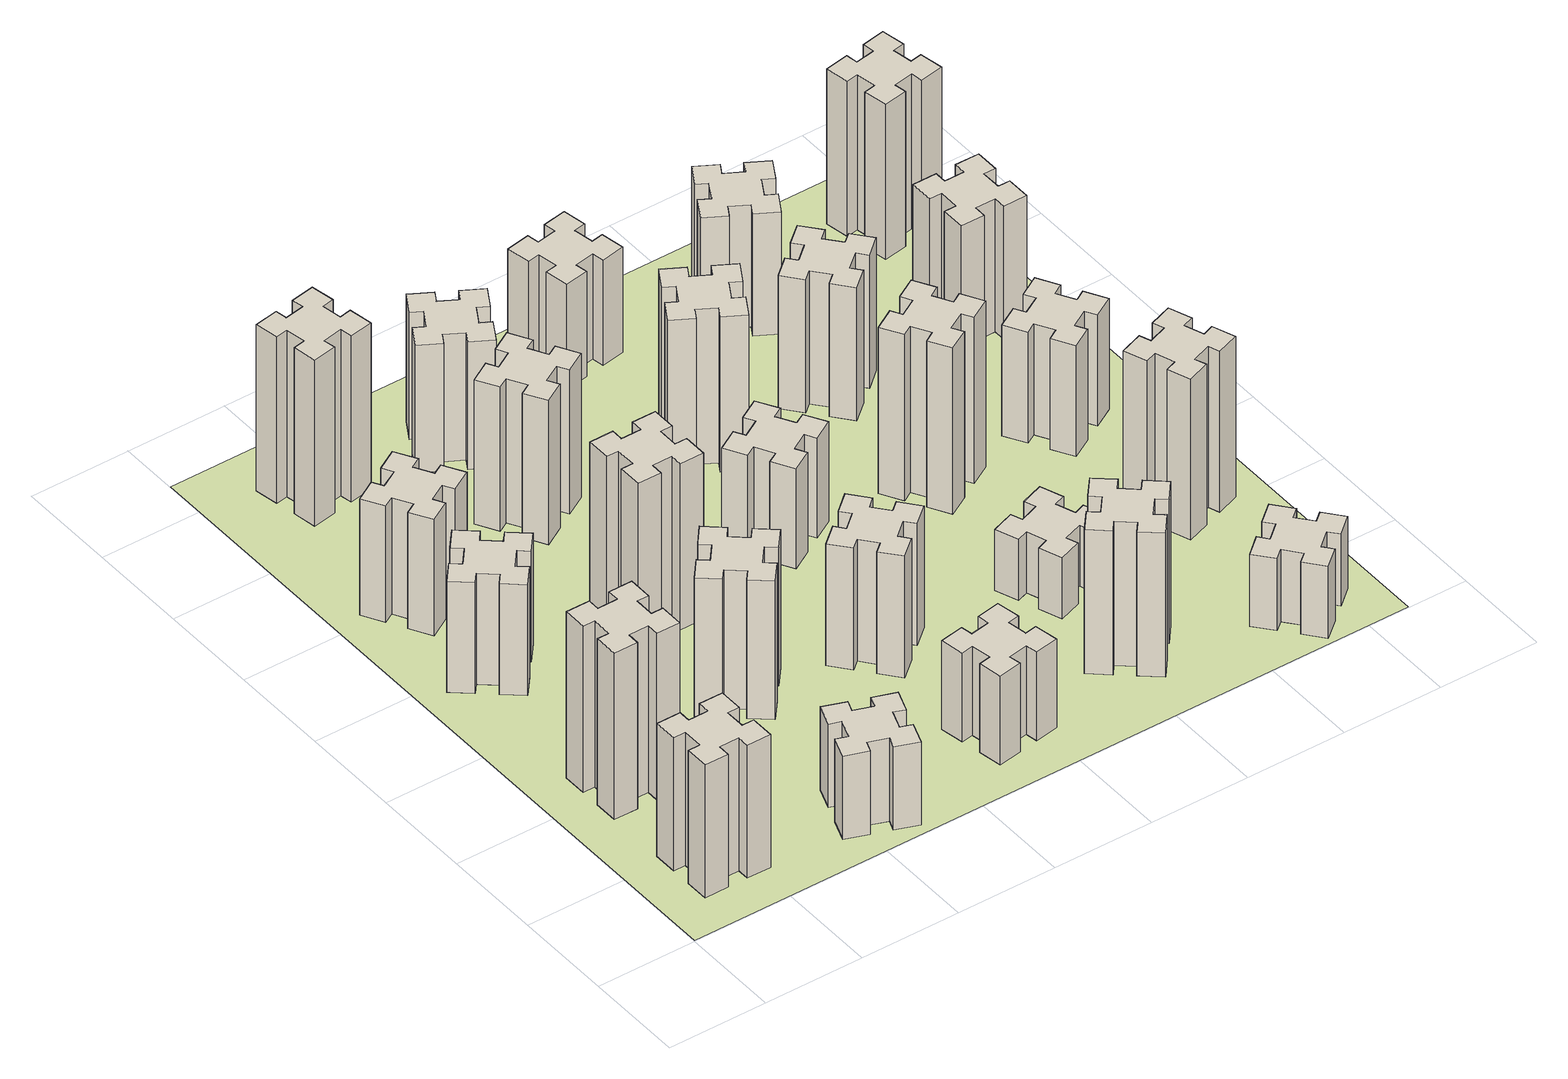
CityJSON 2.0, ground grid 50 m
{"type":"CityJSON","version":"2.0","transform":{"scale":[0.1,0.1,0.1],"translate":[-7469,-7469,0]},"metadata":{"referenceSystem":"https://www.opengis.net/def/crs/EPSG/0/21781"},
"CityObjects":{
"building1":{"type":"Building","attributes":{"class":"1000","function":"1000","usage":"1000","yearOfConstruction":2016,"roofType":"1000","measuredHeight":72,"storeysAboveGround":30,"storeysBelowGround":0},"geometry":[{"type":"Solid","lod":"1","boundaries":[[[[0,1,2,3,4,5,6,7,8,9,10,11,12,13,14,15,16,17,18,19]],[[17,16,20,21]],[[16,15,22,20]],[[15,14,23,22]],[[14,13,24,23]],[[13,12,25,24]],[[12,11,26,25]],[[11,10,27,26]],[[10,9,28,27]],[[9,8,29,28]],[[8,7,30,29]],[[7,6,31,30]],[[6,5,32,31]],[[5,4,33,32]],[[4,3,34,33]],[[3,2,35,34]],[[2,1,36,35]],[[1,0,37,36]],[[0,19,38,37]],[[19,18,39,38]],[[18,17,21,39]],[[24,25,26,27,28,29,30,31,32,33,34,35,36,37,38,39,21,20,22,23]]]]}]},
"building2":{"type":"Building","attributes":{"class":"1000","function":"1000","usage":"1000","yearOfConstruction":2016,"roofType":"1000","measuredHeight":90,"storeysAboveGround":30,"storeysBelowGround":0},"geometry":[{"type":"Solid","lod":"1","boundaries":[[[[40,41,42,43,44,45,46,47,48,49,50,51,52,53,54,55,56,57,58,59]],[[57,56,60,61]],[[56,55,62,60]],[[55,54,63,62]],[[54,53,64,63]],[[53,52,65,64]],[[52,51,66,65]],[[51,50,67,66]],[[50,49,68,67]],[[49,48,69,68]],[[48,47,70,69]],[[47,46,71,70]],[[46,45,72,71]],[[45,44,73,72]],[[44,43,74,73]],[[43,42,75,74]],[[42,41,76,75]],[[41,40,77,76]],[[40,59,78,77]],[[59,58,79,78]],[[58,57,61,79]],[[64,65,66,67,68,69,70,71,72,73,74,75,76,77,78,79,61,60,62,63]]]]}]},
"building3":{"type":"Building","attributes":{"class":"1000","function":"1000","usage":"1000","yearOfConstruction":2016,"roofType":"1000","measuredHeight":60,"storeysAboveGround":30,"storeysBelowGround":0},"geometry":[{"type":"Solid","lod":"1","boundaries":[[[[80,81,82,83,84,85,86,87,88,89,90,91,92,93,94,95,96,97,98,99]],[[97,96,100,101]],[[96,95,102,100]],[[95,94,103,102]],[[94,93,104,103]],[[93,92,105,104]],[[92,91,106,105]],[[91,90,107,106]],[[90,89,108,107]],[[89,88,109,108]],[[88,87,110,109]],[[87,86,111,110]],[[86,85,112,111]],[[85,84,113,112]],[[84,83,114,113]],[[83,82,115,114]],[[82,81,116,115]],[[81,80,117,116]],[[80,99,118,117]],[[99,98,119,118]],[[98,97,101,119]],[[104,105,106,107,108,109,110,111,112,113,114,115,116,117,118,119,101,100,102,103]]]]}]},
"building4":{"type":"Building","attributes":{"class":"1000","function":"1000","usage":"1000","yearOfConstruction":2016,"roofType":"1000","measuredHeight":63,"storeysAboveGround":30,"storeysBelowGround":0},"geometry":[{"type":"Solid","lod":"1","boundaries":[[[[120,121,122,123,124,125,126,127,128,129,130,131,132,133,134,135,136,137,138,139]],[[137,136,140,141]],[[136,135,142,140]],[[135,134,143,142]],[[134,133,144,143]],[[133,132,145,144]],[[132,131,146,145]],[[131,130,147,146]],[[130,129,148,147]],[[129,128,149,148]],[[128,127,150,149]],[[127,126,151,150]],[[126,125,152,151]],[[125,124,153,152]],[[124,123,154,153]],[[123,122,155,154]],[[122,121,156,155]],[[121,120,157,156]],[[120,139,158,157]],[[139,138,159,158]],[[138,137,141,159]],[[144,145,146,147,148,149,150,151,152,153,154,155,156,157,158,159,141,140,142,143]]]]}]},
"building5":{"type":"Building","attributes":{"class":"1000","function":"1000","usage":"1000","yearOfConstruction":2016,"roofType":"1000","measuredHeight":45,"storeysAboveGround":30,"storeysBelowGround":0},"geometry":[{"type":"Solid","lod":"1","boundaries":[[[[160,161,162,163,164,165,166,167,168,169,170,171,172,173,174,175,176,177,178,179]],[[177,176,180,181]],[[176,175,182,180]],[[175,174,183,182]],[[174,173,184,183]],[[173,172,185,184]],[[172,171,186,185]],[[171,170,187,186]],[[170,169,188,187]],[[169,168,189,188]],[[168,167,190,189]],[[167,166,191,190]],[[166,165,192,191]],[[165,164,193,192]],[[164,163,194,193]],[[163,162,195,194]],[[162,161,196,195]],[[161,160,197,196]],[[160,179,198,197]],[[179,178,199,198]],[[178,177,181,199]],[[184,185,186,187,188,189,190,191,192,193,194,195,196,197,198,199,181,180,182,183]]]]}]},
"building6":{"type":"Building","attributes":{"class":"1000","function":"1000","usage":"1000","yearOfConstruction":2016,"roofType":"1000","measuredHeight":90,"storeysAboveGround":30,"storeysBelowGround":0},"geometry":[{"type":"Solid","lod":"1","boundaries":[[[[200,201,202,203,204,205,206,207,208,209,210,211,212,213,214,215,216,217,218,219]],[[217,216,220,221]],[[216,215,222,220]],[[215,214,223,222]],[[214,213,224,223]],[[213,212,225,224]],[[212,211,226,225]],[[211,210,227,226]],[[210,209,228,227]],[[209,208,229,228]],[[208,207,230,229]],[[207,206,231,230]],[[206,205,232,231]],[[205,204,233,232]],[[204,203,234,233]],[[203,202,235,234]],[[202,201,236,235]],[[201,200,237,236]],[[200,219,238,237]],[[219,218,239,238]],[[218,217,221,239]],[[224,225,226,227,228,229,230,231,232,233,234,235,236,237,238,239,221,220,222,223]]]]}]},
"building7":{"type":"Building","attributes":{"class":"1000","function":"1000","usage":"1000","yearOfConstruction":2016,"roofType":"1000","measuredHeight":75,"storeysAboveGround":30,"storeysBelowGround":0},"geometry":[{"type":"Solid","lod":"1","boundaries":[[[[240,241,242,243,244,245,246,247,248,249,250,251,252,253,254,255,256,257,258,259]],[[257,256,260,261]],[[256,255,262,260]],[[255,254,263,262]],[[254,253,264,263]],[[253,252,265,264]],[[252,251,266,265]],[[251,250,267,266]],[[250,249,268,267]],[[249,248,269,268]],[[248,247,270,269]],[[247,246,271,270]],[[246,245,272,271]],[[245,244,273,272]],[[244,243,274,273]],[[243,242,275,274]],[[242,241,276,275]],[[241,240,277,276]],[[240,259,278,277]],[[259,258,279,278]],[[258,257,261,279]],[[264,265,266,267,268,269,270,271,272,273,274,275,276,277,278,279,261,260,262,263]]]]}]},
"building8":{"type":"Building","attributes":{"class":"1000","function":"1000","usage":"1000","yearOfConstruction":2016,"roofType":"1000","measuredHeight":90,"storeysAboveGround":30,"storeysBelowGround":0},"geometry":[{"type":"Solid","lod":"1","boundaries":[[[[280,281,282,283,284,285,286,287,288,289,290,291,292,293,294,295,296,297,298,299]],[[297,296,300,301]],[[296,295,302,300]],[[295,294,303,302]],[[294,293,304,303]],[[293,292,305,304]],[[292,291,306,305]],[[291,290,307,306]],[[290,289,308,307]],[[289,288,309,308]],[[288,287,310,309]],[[287,286,311,310]],[[286,285,312,311]],[[285,284,313,312]],[[284,283,314,313]],[[283,282,315,314]],[[282,281,316,315]],[[281,280,317,316]],[[280,299,318,317]],[[299,298,319,318]],[[298,297,301,319]],[[304,305,306,307,308,309,310,311,312,313,314,315,316,317,318,319,301,300,302,303]]]]}]},
"building9":{"type":"Building","attributes":{"class":"1000","function":"1000","usage":"1000","yearOfConstruction":2016,"roofType":"1000","measuredHeight":78,"storeysAboveGround":30,"storeysBelowGround":0},"geometry":[{"type":"Solid","lod":"1","boundaries":[[[[320,321,322,323,324,325,326,327,328,329,330,331,332,333,334,335,336,337,338,339]],[[337,336,340,341]],[[336,335,342,340]],[[335,334,343,342]],[[334,333,344,343]],[[333,332,345,344]],[[332,331,346,345]],[[331,330,347,346]],[[330,329,348,347]],[[329,328,349,348]],[[328,327,350,349]],[[327,326,351,350]],[[326,325,352,351]],[[325,324,353,352]],[[324,323,354,353]],[[323,322,355,354]],[[322,321,356,355]],[[321,320,357,356]],[[320,339,358,357]],[[339,338,359,358]],[[338,337,341,359]],[[344,345,346,347,348,349,350,351,352,353,354,355,356,357,358,359,341,340,342,343]]]]}]},
"building10":{"type":"Building","attributes":{"class":"1000","function":"1000","usage":"1000","yearOfConstruction":2016,"roofType":"1000","measuredHeight":48,"storeysAboveGround":30,"storeysBelowGround":0},"geometry":[{"type":"Solid","lod":"1","boundaries":[[[[360,361,362,363,364,365,366,367,368,369,370,371,372,373,374,375,376,377,378,379]],[[377,376,380,381]],[[376,375,382,380]],[[375,374,383,382]],[[374,373,384,383]],[[373,372,385,384]],[[372,371,386,385]],[[371,370,387,386]],[[370,369,388,387]],[[369,368,389,388]],[[368,367,390,389]],[[367,366,391,390]],[[366,365,392,391]],[[365,364,393,392]],[[364,363,394,393]],[[363,362,395,394]],[[362,361,396,395]],[[361,360,397,396]],[[360,379,398,397]],[[379,378,399,398]],[[378,377,381,399]],[[384,385,386,387,388,389,390,391,392,393,394,395,396,397,398,399,381,380,382,383]]]]}]},
"building11":{"type":"Building","attributes":{"class":"1000","function":"1000","usage":"1000","yearOfConstruction":2016,"roofType":"1000","measuredHeight":69,"storeysAboveGround":30,"storeysBelowGround":0},"geometry":[{"type":"Solid","lod":"1","boundaries":[[[[400,401,402,403,404,405,406,407,408,409,410,411,412,413,414,415,416,417,418,419]],[[417,416,420,421]],[[416,415,422,420]],[[415,414,423,422]],[[414,413,424,423]],[[413,412,425,424]],[[412,411,426,425]],[[411,410,427,426]],[[410,409,428,427]],[[409,408,429,428]],[[408,407,430,429]],[[407,406,431,430]],[[406,405,432,431]],[[405,404,433,432]],[[404,403,434,433]],[[403,402,435,434]],[[402,401,436,435]],[[401,400,437,436]],[[400,419,438,437]],[[419,418,439,438]],[[418,417,421,439]],[[424,425,426,427,428,429,430,431,432,433,434,435,436,437,438,439,421,420,422,423]]]]}]},
"building12":{"type":"Building","attributes":{"class":"1000","function":"1000","usage":"1000","yearOfConstruction":2016,"roofType":"1000","measuredHeight":66,"storeysAboveGround":30,"storeysBelowGround":0},"geometry":[{"type":"Solid","lod":"1","boundaries":[[[[440,441,442,443,444,445,446,447,448,449,450,451,452,453,454,455,456,457,458,459]],[[457,456,460,461]],[[456,455,462,460]],[[455,454,463,462]],[[454,453,464,463]],[[453,452,465,464]],[[452,451,466,465]],[[451,450,467,466]],[[450,449,468,467]],[[449,448,469,468]],[[448,447,470,469]],[[447,446,471,470]],[[446,445,472,471]],[[445,444,473,472]],[[444,443,474,473]],[[443,442,475,474]],[[442,441,476,475]],[[441,440,477,476]],[[440,459,478,477]],[[459,458,479,478]],[[458,457,461,479]],[[464,465,466,467,468,469,470,471,472,473,474,475,476,477,478,479,461,460,462,463]]]]}]},
"building13":{"type":"Building","attributes":{"class":"1000","function":"1000","usage":"1000","yearOfConstruction":2016,"roofType":"1000","measuredHeight":54,"storeysAboveGround":30,"storeysBelowGround":0},"geometry":[{"type":"Solid","lod":"1","boundaries":[[[[480,481,482,483,484,485,486,487,488,489,490,491,492,493,494,495,496,497,498,499]],[[497,496,500,501]],[[496,495,502,500]],[[495,494,503,502]],[[494,493,504,503]],[[493,492,505,504]],[[492,491,506,505]],[[491,490,507,506]],[[490,489,508,507]],[[489,488,509,508]],[[488,487,510,509]],[[487,486,511,510]],[[486,485,512,511]],[[485,484,513,512]],[[484,483,514,513]],[[483,482,515,514]],[[482,481,516,515]],[[481,480,517,516]],[[480,499,518,517]],[[499,498,519,518]],[[498,497,501,519]],[[504,505,506,507,508,509,510,511,512,513,514,515,516,517,518,519,501,500,502,503]]]]}]},
"building14":{"type":"Building","attributes":{"class":"1000","function":"1000","usage":"1000","yearOfConstruction":2016,"roofType":"1000","measuredHeight":84,"storeysAboveGround":30,"storeysBelowGround":0},"geometry":[{"type":"Solid","lod":"1","boundaries":[[[[520,521,522,523,524,525,526,527,528,529,530,531,532,533,534,535,536,537,538,539]],[[537,536,540,541]],[[536,535,542,540]],[[535,534,543,542]],[[534,533,544,543]],[[533,532,545,544]],[[532,531,546,545]],[[531,530,547,546]],[[530,529,548,547]],[[529,528,549,548]],[[528,527,550,549]],[[527,526,551,550]],[[526,525,552,551]],[[525,524,553,552]],[[524,523,554,553]],[[523,522,555,554]],[[522,521,556,555]],[[521,520,557,556]],[[520,539,558,557]],[[539,538,559,558]],[[538,537,541,559]],[[544,545,546,547,548,549,550,551,552,553,554,555,556,557,558,559,541,540,542,543]]]]}]},
"building15":{"type":"Building","attributes":{"class":"1000","function":"1000","usage":"1000","yearOfConstruction":2016,"roofType":"1000","measuredHeight":78,"storeysAboveGround":30,"storeysBelowGround":0},"geometry":[{"type":"Solid","lod":"1","boundaries":[[[[560,561,562,563,564,565,566,567,568,569,570,571,572,573,574,575,576,577,578,579]],[[577,576,580,581]],[[576,575,582,580]],[[575,574,583,582]],[[574,573,584,583]],[[573,572,585,584]],[[572,571,586,585]],[[571,570,587,586]],[[570,569,588,587]],[[569,568,589,588]],[[568,567,590,589]],[[567,566,591,590]],[[566,565,592,591]],[[565,564,593,592]],[[564,563,594,593]],[[563,562,595,594]],[[562,561,596,595]],[[561,560,597,596]],[[560,579,598,597]],[[579,578,599,598]],[[578,577,581,599]],[[584,585,586,587,588,589,590,591,592,593,594,595,596,597,598,599,581,580,582,583]]]]}]},
"building16":{"type":"Building","attributes":{"class":"1000","function":"1000","usage":"1000","yearOfConstruction":2016,"roofType":"1000","measuredHeight":57,"storeysAboveGround":30,"storeysBelowGround":0},"geometry":[{"type":"Solid","lod":"1","boundaries":[[[[600,601,602,603,604,605,606,607,608,609,610,611,612,613,614,615,616,617,618,619]],[[617,616,620,621]],[[616,615,622,620]],[[615,614,623,622]],[[614,613,624,623]],[[613,612,625,624]],[[612,611,626,625]],[[611,610,627,626]],[[610,609,628,627]],[[609,608,629,628]],[[608,607,630,629]],[[607,606,631,630]],[[606,605,632,631]],[[605,604,633,632]],[[604,603,634,633]],[[603,602,635,634]],[[602,601,636,635]],[[601,600,637,636]],[[600,619,638,637]],[[619,618,639,638]],[[618,617,621,639]],[[624,625,626,627,628,629,630,631,632,633,634,635,636,637,638,639,621,620,622,623]]]]}]},
"building17":{"type":"Building","attributes":{"class":"1000","function":"1000","usage":"1000","yearOfConstruction":2016,"roofType":"1000","measuredHeight":33,"storeysAboveGround":30,"storeysBelowGround":0},"geometry":[{"type":"Solid","lod":"1","boundaries":[[[[640,641,642,643,644,645,646,647,648,649,650,651,652,653,654,655,656,657,658,659]],[[657,656,660,661]],[[656,655,662,660]],[[655,654,663,662]],[[654,653,664,663]],[[653,652,665,664]],[[652,651,666,665]],[[651,650,667,666]],[[650,649,668,667]],[[649,648,669,668]],[[648,647,670,669]],[[647,646,671,670]],[[646,645,672,671]],[[645,644,673,672]],[[644,643,674,673]],[[643,642,675,674]],[[642,641,676,675]],[[641,640,677,676]],[[640,659,678,677]],[[659,658,679,678]],[[658,657,661,679]],[[664,665,666,667,668,669,670,671,672,673,674,675,676,677,678,679,661,660,662,663]]]]}]},
"building18":{"type":"Building","attributes":{"class":"1000","function":"1000","usage":"1000","yearOfConstruction":2016,"roofType":"1000","measuredHeight":90,"storeysAboveGround":30,"storeysBelowGround":0},"geometry":[{"type":"Solid","lod":"1","boundaries":[[[[680,681,682,683,684,685,686,687,688,689,690,691,692,693,694,695,696,697,698,699]],[[697,696,700,701]],[[696,695,702,700]],[[695,694,703,702]],[[694,693,704,703]],[[693,692,705,704]],[[692,691,706,705]],[[691,690,707,706]],[[690,689,708,707]],[[689,688,709,708]],[[688,687,710,709]],[[687,686,711,710]],[[686,685,712,711]],[[685,684,713,712]],[[684,683,714,713]],[[683,682,715,714]],[[682,681,716,715]],[[681,680,717,716]],[[680,699,718,717]],[[699,698,719,718]],[[698,697,701,719]],[[704,705,706,707,708,709,710,711,712,713,714,715,716,717,718,719,701,700,702,703]]]]}]},
"building19":{"type":"Building","attributes":{"class":"1000","function":"1000","usage":"1000","yearOfConstruction":2016,"roofType":"1000","measuredHeight":72,"storeysAboveGround":30,"storeysBelowGround":0},"geometry":[{"type":"Solid","lod":"1","boundaries":[[[[720,721,722,723,724,725,726,727,728,729,730,731,732,733,734,735,736,737,738,739]],[[737,736,740,741]],[[736,735,742,740]],[[735,734,743,742]],[[734,733,744,743]],[[733,732,745,744]],[[732,731,746,745]],[[731,730,747,746]],[[730,729,748,747]],[[729,728,749,748]],[[728,727,750,749]],[[727,726,751,750]],[[726,725,752,751]],[[725,724,753,752]],[[724,723,754,753]],[[723,722,755,754]],[[722,721,756,755]],[[721,720,757,756]],[[720,739,758,757]],[[739,738,759,758]],[[738,737,741,759]],[[744,745,746,747,748,749,750,751,752,753,754,755,756,757,758,759,741,740,742,743]]]]}]},
"building20":{"type":"Building","attributes":{"class":"1000","function":"1000","usage":"1000","yearOfConstruction":2016,"roofType":"1000","measuredHeight":39,"storeysAboveGround":30,"storeysBelowGround":0},"geometry":[{"type":"Solid","lod":"1","boundaries":[[[[760,761,762,763,764,765,766,767,768,769,770,771,772,773,774,775,776,777,778,779]],[[777,776,780,781]],[[776,775,782,780]],[[775,774,783,782]],[[774,773,784,783]],[[773,772,785,784]],[[772,771,786,785]],[[771,770,787,786]],[[770,769,788,787]],[[769,768,789,788]],[[768,767,790,789]],[[767,766,791,790]],[[766,765,792,791]],[[765,764,793,792]],[[764,763,794,793]],[[763,762,795,794]],[[762,761,796,795]],[[761,760,797,796]],[[760,779,798,797]],[[779,778,799,798]],[[778,777,781,799]],[[784,785,786,787,788,789,790,791,792,793,794,795,796,797,798,799,781,780,782,783]]]]}]},
"building21":{"type":"Building","attributes":{"class":"1000","function":"1000","usage":"1000","yearOfConstruction":2016,"roofType":"1000","measuredHeight":66,"storeysAboveGround":30,"storeysBelowGround":0},"geometry":[{"type":"Solid","lod":"1","boundaries":[[[[800,801,802,803,804,805,806,807,808,809,810,811,812,813,814,815,816,817,818,819]],[[817,816,820,821]],[[816,815,822,820]],[[815,814,823,822]],[[814,813,824,823]],[[813,812,825,824]],[[812,811,826,825]],[[811,810,827,826]],[[810,809,828,827]],[[809,808,829,828]],[[808,807,830,829]],[[807,806,831,830]],[[806,805,832,831]],[[805,804,833,832]],[[804,803,834,833]],[[803,802,835,834]],[[802,801,836,835]],[[801,800,837,836]],[[800,819,838,837]],[[819,818,839,838]],[[818,817,821,839]],[[824,825,826,827,828,829,830,831,832,833,834,835,836,837,838,839,821,820,822,823]]]]}]},
"building22":{"type":"Building","attributes":{"class":"1000","function":"1000","usage":"1000","yearOfConstruction":2016,"roofType":"1000","measuredHeight":87,"storeysAboveGround":30,"storeysBelowGround":0},"geometry":[{"type":"Solid","lod":"1","boundaries":[[[[840,841,842,843,844,845,846,847,848,849,850,851,852,853,854,855,856,857,858,859]],[[857,856,860,861]],[[856,855,862,860]],[[855,854,863,862]],[[854,853,864,863]],[[853,852,865,864]],[[852,851,866,865]],[[851,850,867,866]],[[850,849,868,867]],[[849,848,869,868]],[[848,847,870,869]],[[847,846,871,870]],[[846,845,872,871]],[[845,844,873,872]],[[844,843,874,873]],[[843,842,875,874]],[[842,841,876,875]],[[841,840,877,876]],[[840,859,878,877]],[[859,858,879,878]],[[858,857,861,879]],[[864,865,866,867,868,869,870,871,872,873,874,875,876,877,878,879,861,860,862,863]]]]}]},
"building23":{"type":"Building","attributes":{"class":"1000","function":"1000","usage":"1000","yearOfConstruction":2016,"roofType":"1000","measuredHeight":60,"storeysAboveGround":30,"storeysBelowGround":0},"geometry":[{"type":"Solid","lod":"1","boundaries":[[[[880,881,882,883,884,885,886,887,888,889,890,891,892,893,894,895,896,897,898,899]],[[897,896,900,901]],[[896,895,902,900]],[[895,894,903,902]],[[894,893,904,903]],[[893,892,905,904]],[[892,891,906,905]],[[891,890,907,906]],[[890,889,908,907]],[[889,888,909,908]],[[888,887,910,909]],[[887,886,911,910]],[[886,885,912,911]],[[885,884,913,912]],[[884,883,914,913]],[[883,882,915,914]],[[882,881,916,915]],[[881,880,917,916]],[[880,899,918,917]],[[899,898,919,918]],[[898,897,901,919]],[[904,905,906,907,908,909,910,911,912,913,914,915,916,917,918,919,901,900,902,903]]]]}]},
"building24":{"type":"Building","attributes":{"class":"1000","function":"1000","usage":"1000","yearOfConstruction":2016,"roofType":"1000","measuredHeight":72,"storeysAboveGround":30,"storeysBelowGround":0},"geometry":[{"type":"Solid","lod":"1","boundaries":[[[[920,921,922,923,924,925,926,927,928,929,930,931,932,933,934,935,936,937,938,939]],[[937,936,940,941]],[[936,935,942,940]],[[935,934,943,942]],[[934,933,944,943]],[[933,932,945,944]],[[932,931,946,945]],[[931,930,947,946]],[[930,929,948,947]],[[929,928,949,948]],[[928,927,950,949]],[[927,926,951,950]],[[926,925,952,951]],[[925,924,953,952]],[[924,923,954,953]],[[923,922,955,954]],[[922,921,956,955]],[[921,920,957,956]],[[920,939,958,957]],[[939,938,959,958]],[[938,937,941,959]],[[944,945,946,947,948,949,950,951,952,953,954,955,956,957,958,959,941,940,942,943]]]]}]},
"building25":{"type":"Building","attributes":{"class":"1000","function":"1000","usage":"1000","yearOfConstruction":2016,"roofType":"1000","measuredHeight":84,"storeysAboveGround":30,"storeysBelowGround":0},"geometry":[{"type":"Solid","lod":"1","boundaries":[[[[960,961,962,963,964,965,966,967,968,969,970,971,972,973,974,975,976,977,978,979]],[[977,976,980,981]],[[976,975,982,980]],[[975,974,983,982]],[[974,973,984,983]],[[973,972,985,984]],[[972,971,986,985]],[[971,970,987,986]],[[970,969,988,987]],[[969,968,989,988]],[[968,967,990,989]],[[967,966,991,990]],[[966,965,992,991]],[[965,964,993,992]],[[964,963,994,993]],[[963,962,995,994]],[[962,961,996,995]],[[961,960,997,996]],[[960,979,998,997]],[[979,978,999,998]],[[978,977,981,999]],[[984,985,986,987,988,989,990,991,992,993,994,995,996,997,998,999,981,980,982,983]]]]}]},
"landuse1":{"type":"LandUse","attributes":{"name":"plot1","function":"1010"},"geometry":[{"type":"MultiSurface","lod":"1","boundaries":[[[1000,1001,1002,1003]]]}]}
},
"vertices":[
[325,265,0],[425,265,0],[425,205,0],[545,205,0],[545,325,0],[485,325,0],[485,425,0],[545,425,0],[545,545,0],[425,545,0],[425,485,0],[325,485,0],[325,545,0],[205,545,0],[205,425,0],[265,425,0],[265,325,0],[205,325,0],[205,205,0],[325,205,0],[265,325,720],[205,325,720],[265,425,720],[205,425,720],[205,545,720],[325,545,720],[325,485,720],[425,485,720],[425,545,720],[545,545,720],[545,425,720],[485,425,720],[485,325,720],[545,325,720],[545,205,720],[425,205,720],[425,265,720],[325,265,720],[325,205,720],[205,205,720],
[265,1065,0],[265,965,0],[205,965,0],[205,845,0],[325,845,0],[325,905,0],[425,905,0],[425,845,0],[545,845,0],[545,965,0],[485,965,0],[485,1065,0],[545,1065,0],[545,1185,0],[425,1185,0],[425,1125,0],[325,1125,0],[325,1185,0],[205,1185,0],[205,1065,0],[325,1125,900],[325,1185,900],[425,1125,900],[425,1185,900],[545,1185,900],[545,1065,900],[485,1065,900],[485,965,900],[545,965,900],[545,845,900],[425,845,900],[425,905,900],[325,905,900],[325,845,900],[205,845,900],[205,965,900],[265,965,900],[265,1065,900],[205,1065,900],[205,1185,900],
[427,1846,0],[492,1923,0],[538,1884,0],[615,1976,0],[523,2053,0],[484,2007,0],[408,2072,0],[446,2118,0],[354,2195,0],[277,2103,0],[323,2064,0],[259,1988,0],[213,2026,0],[136,1934,0],[228,1857,0],[266,1903,0],[343,1839,0],[304,1793,0],[396,1716,0],[473,1808,0],[343,1839,600],[304,1793,600],[266,1903,600],[228,1857,600],[136,1934,600],[213,2026,600],[259,1988,600],[323,2064,600],[277,2103,600],[354,2195,600],[446,2118,600],[408,2072,600],[484,2007,600],[523,2053,600],[615,1976,600],[538,1884,600],[492,1923,600],[427,1846,600],[473,1808,600],[396,1716,600],
[496,2507,0],[446,2594,0],[498,2624,0],[438,2728,0],[334,2668,0],[364,2616,0],[277,2566,0],[247,2618,0],[143,2558,0],[203,2454,0],[255,2484,0],[305,2397,0],[253,2367,0],[313,2263,0],[417,2323,0],[387,2375,0],[474,2425,0],[504,2373,0],[608,2433,0],[548,2537,0],[474,2425,630],[504,2373,630],[387,2375,630],[417,2323,630],[313,2263,630],[253,2367,630],[305,2397,630],[255,2484,630],[203,2454,630],[143,2558,630],[247,2618,630],[277,2566,630],[364,2616,630],[334,2668,630],[438,2728,630],[498,2624,630],[446,2594,630],[496,2507,630],[548,2537,630],[608,2433,630],
[1200,362,0],[1106,396,0],[1127,452,0],[1014,493,0],[973,380,0],[1029,360,0],[995,266,0],[939,287,0],[897,174,0],[1010,133,0],[1031,189,0],[1125,155,0],[1104,99,0],[1217,57,0],[1258,170,0],[1202,191,0],[1236,285,0],[1292,264,0],[1333,377,0],[1220,418,0],[1236,285,450],[1292,264,450],[1202,191,450],[1258,170,450],[1217,57,450],[1104,99,450],[1125,155,450],[1031,189,450],[1010,133,450],[897,174,450],[939,287,450],[995,266,450],[1029,360,450],[973,380,450],[1014,493,450],[1127,452,450],[1106,396,450],[1200,362,450],[1220,418,450],[1333,377,450],
[592,3305,0],[575,3404,0],[634,3414,0],[613,3532,0],[495,3511,0],[505,3452,0],[407,3435,0],[397,3494,0],[278,3473,0],[299,3355,0],[358,3365,0],[376,3267,0],[317,3257,0],[337,3138,0],[456,3159,0],[445,3218,0],[544,3236,0],[554,3177,0],[672,3197,0],[651,3316,0],[544,3236,900],[554,3177,900],[445,3218,900],[456,3159,900],[337,3138,900],[317,3257,900],[376,3267,900],[358,3365,900],[299,3355,900],[278,3473,900],[397,3494,900],[407,3435,900],[505,3452,900],[495,3511,900],[613,3532,900],[634,3414,900],[575,3404,900],[592,3305,900],[651,3316,900],[672,3197,900],
[1224,1267,0],[1148,1332,0],[1186,1378,0],[1094,1455,0],[1017,1363,0],[1063,1324,0],[999,1248,0],[953,1286,0],[876,1194,0],[968,1117,0],[1006,1163,0],[1083,1099,0],[1044,1053,0],[1136,976,0],[1213,1068,0],[1167,1106,0],[1232,1183,0],[1278,1144,0],[1355,1236,0],[1263,1313,0],[1232,1183,750],[1278,1144,750],[1167,1106,750],[1213,1068,750],[1136,976,750],[1044,1053,750],[1083,1099,750],[1006,1163,750],[968,1117,750],[876,1194,750],[953,1286,750],[999,1248,750],[1063,1324,750],[1017,1363,750],[1094,1455,750],[1186,1378,750],[1148,1332,750],[1224,1267,750],[1263,1313,750],[1355,1236,750],
[1165,1965,0],[1065,1965,0],[1065,2025,0],[945,2025,0],[945,1905,0],[1005,1905,0],[1005,1805,0],[945,1805,0],[945,1685,0],[1065,1685,0],[1065,1745,0],[1165,1745,0],[1165,1685,0],[1285,1685,0],[1285,1805,0],[1225,1805,0],[1225,1905,0],[1285,1905,0],[1285,2025,0],[1165,2025,0],[1225,1905,900],[1285,1905,900],[1225,1805,900],[1285,1805,900],[1285,1685,900],[1165,1685,900],[1165,1745,900],[1065,1745,900],[1065,1685,900],[945,1685,900],[945,1805,900],[1005,1805,900],[1005,1905,900],[945,1905,900],[945,2025,900],[1065,2025,900],[1065,1965,900],[1165,1965,900],[1165,2025,900],[1285,2025,900],
[1236,2707,0],[1186,2794,0],[1238,2824,0],[1178,2928,0],[1074,2868,0],[1104,2816,0],[1017,2766,0],[987,2818,0],[883,2758,0],[943,2654,0],[995,2684,0],[1045,2597,0],[993,2567,0],[1053,2463,0],[1157,2523,0],[1127,2575,0],[1214,2625,0],[1244,2573,0],[1348,2633,0],[1288,2737,0],[1214,2625,780],[1244,2573,780],[1127,2575,780],[1157,2523,780],[1053,2463,780],[993,2567,780],[1045,2597,780],[995,2684,780],[943,2654,780],[883,2758,780],[987,2818,780],[1017,2766,780],[1104,2816,780],[1074,2868,780],[1178,2928,780],[1238,2824,780],[1186,2794,780],[1236,2707,780],[1288,2737,780],[1348,2633,780],
[1738,405,0],[1756,307,0],[1697,297,0],[1717,178,0],[1836,199,0],[1825,258,0],[1924,276,0],[1934,217,0],[2052,237,0],[2031,356,0],[1972,345,0],[1955,444,0],[2014,454,0],[1993,572,0],[1875,551,0],[1885,492,0],[1787,475,0],[1777,534,0],[1658,513,0],[1679,395,0],[1787,475,480],[1777,534,480],[1885,492,480],[1875,551,480],[1993,572,480],[2014,454,480],[1955,444,480],[1972,345,480],[2031,356,480],[2052,237,480],[1934,217,480],[1924,276,480],[1825,258,480],[1836,199,480],[1717,178,480],[1697,297,480],[1756,307,480],[1738,405,480],[1679,395,480],[1658,513,480],
[1186,3137,0],[1236,3224,0],[1288,3194,0],[1348,3298,0],[1244,3358,0],[1214,3306,0],[1127,3356,0],[1157,3408,0],[1053,3468,0],[993,3364,0],[1045,3334,0],[995,3247,0],[943,3277,0],[883,3173,0],[987,3113,0],[1017,3165,0],[1104,3115,0],[1074,3063,0],[1178,3003,0],[1238,3107,0],[1104,3115,690],[1074,3063,690],[1017,3165,690],[987,3113,690],[883,3173,690],[943,3277,690],[995,3247,690],[1045,3334,690],[993,3364,690],[1053,3468,690],[1157,3408,690],[1127,3356,690],[1214,3306,690],[1244,3358,690],[1348,3298,690],[1288,3194,690],[1236,3224,690],[1186,3137,690],[1238,3107,690],[1178,3003,690],
[1788,999,0],[1864,1063,0],[1903,1017,0],[1995,1094,0],[1918,1186,0],[1872,1148,0],[1807,1224,0],[1853,1263,0],[1776,1355,0],[1684,1278,0],[1723,1232,0],[1646,1167,0],[1608,1213,0],[1516,1136,0],[1593,1044,0],[1639,1083,0],[1703,1006,0],[1657,968,0],[1734,876,0],[1826,953,0],[1703,1006,660],[1657,968,660],[1639,1083,660],[1593,1044,660],[1516,1136,660],[1608,1213,660],[1646,1167,660],[1723,1232,660],[1684,1278,660],[1776,1355,660],[1853,1263,660],[1807,1224,660],[1872,1148,660],[1918,1186,660],[1995,1094,660],[1903,1017,660],[1864,1063,660],[1788,999,660],[1826,953,660],[1734,876,660],
[1844,2076,0],[1757,2026,0],[1727,2078,0],[1623,2018,0],[1683,1914,0],[1735,1944,0],[1785,1857,0],[1733,1827,0],[1793,1723,0],[1897,1783,0],[1867,1835,0],[1954,1885,0],[1984,1833,0],[2088,1893,0],[2028,1997,0],[1976,1967,0],[1926,2054,0],[1978,2084,0],[1918,2188,0],[1814,2128,0],[1926,2054,540],[1978,2084,540],[1976,1967,540],[2028,1997,540],[2088,1893,540],[1984,1833,540],[1954,1885,540],[1867,1835,540],[1897,1783,540],[1793,1723,540],[1733,1827,540],[1785,1857,540],[1735,1944,540],[1683,1914,540],[1623,2018,540],[1727,2078,540],[1757,2026,540],[1844,2076,540],[1814,2128,540],[1918,2188,540],
[2054,2666,0],[1967,2716,0],[1997,2768,0],[1893,2828,0],[1833,2724,0],[1885,2694,0],[1835,2607,0],[1783,2637,0],[1723,2533,0],[1827,2473,0],[1857,2525,0],[1944,2475,0],[1914,2423,0],[2018,2363,0],[2078,2467,0],[2026,2497,0],[2076,2584,0],[2128,2554,0],[2188,2658,0],[2084,2718,0],[2076,2584,840],[2128,2554,840],[2026,2497,840],[2078,2467,840],[2018,2363,840],[1914,2423,840],[1944,2475,840],[1857,2525,840],[1827,2473,840],[1723,2533,840],[1783,2637,840],[1835,2607,840],[1885,2694,840],[1833,2724,840],[1893,2828,840],[1997,2768,840],[1967,2716,840],[2054,2666,840],[2084,2718,840],[2188,2658,840],
[2704,527,0],[2628,592,0],[2666,638,0],[2574,715,0],[2497,623,0],[2543,584,0],[2479,508,0],[2433,546,0],[2356,454,0],[2448,377,0],[2486,423,0],[2563,359,0],[2524,313,0],[2616,236,0],[2693,328,0],[2647,366,0],[2712,443,0],[2758,404,0],[2835,496,0],[2743,573,0],[2712,443,780],[2758,404,780],[2647,366,780],[2693,328,780],[2616,236,780],[2524,313,780],[2563,359,780],[2486,423,780],[2448,377,780],[2356,454,780],[2433,546,780],[2479,508,780],[2543,584,780],[2497,623,780],[2574,715,780],[2666,638,780],[2628,592,780],[2704,527,780],[2743,573,780],[2835,496,780],
[1738,3465,0],[1756,3367,0],[1697,3357,0],[1717,3238,0],[1836,3259,0],[1825,3318,0],[1924,3336,0],[1934,3277,0],[2052,3297,0],[2031,3416,0],[1972,3405,0],[1955,3504,0],[2014,3514,0],[1993,3632,0],[1875,3611,0],[1885,3552,0],[1787,3535,0],[1777,3594,0],[1658,3573,0],[1679,3455,0],[1787,3535,570],[1777,3594,570],[1885,3552,570],[1875,3611,570],[1993,3632,570],[2014,3514,570],[1955,3504,570],[1972,3405,570],[2031,3416,570],[2052,3297,570],[1934,3277,570],[1924,3336,570],[1825,3318,570],[1836,3259,570],[1717,3238,570],[1697,3357,570],[1756,3367,570],[1738,3465,570],[1679,3455,570],[1658,3573,570],
[2716,1006,0],[2682,1100,0],[2738,1120,0],[2697,1233,0],[2584,1192,0],[2605,1136,0],[2511,1102,0],[2490,1158,0],[2377,1117,0],[2419,1004,0],[2475,1025,0],[2509,931,0],[2453,910,0],[2494,797,0],[2607,839,0],[2586,895,0],[2680,929,0],[2700,873,0],[2813,914,0],[2772,1027,0],[2680,929,330],[2700,873,330],[2586,895,330],[2607,839,330],[2494,797,330],[2453,910,330],[2509,931,330],[2475,1025,330],[2419,1004,330],[2377,1117,330],[2490,1158,330],[2511,1102,330],[2605,1136,330],[2584,1192,330],[2697,1233,330],[2738,1120,330],[2682,1100,330],[2716,1006,330],[2772,1027,330],[2813,914,330],
[2607,1735,0],[2694,1785,0],[2724,1733,0],[2828,1793,0],[2768,1897,0],[2716,1867,0],[2666,1954,0],[2718,1984,0],[2658,2088,0],[2554,2028,0],[2584,1976,0],[2497,1926,0],[2467,1978,0],[2363,1918,0],[2423,1814,0],[2475,1844,0],[2525,1757,0],[2473,1727,0],[2533,1623,0],[2637,1683,0],[2525,1757,900],[2473,1727,900],[2475,1844,900],[2423,1814,900],[2363,1918,900],[2467,1978,900],[2497,1926,900],[2584,1976,900],[2554,2028,900],[2658,2088,900],[2718,1984,900],[2666,1954,900],[2716,1867,900],[2768,1897,900],[2828,1793,900],[2724,1733,900],[2694,1785,900],[2607,1735,900],[2637,1683,900],[2533,1623,900],
[2563,2712,0],[2486,2647,0],[2448,2693,0],[2356,2616,0],[2433,2524,0],[2479,2563,0],[2543,2486,0],[2497,2448,0],[2574,2356,0],[2666,2433,0],[2628,2479,0],[2704,2543,0],[2743,2497,0],[2835,2574,0],[2758,2666,0],[2712,2628,0],[2647,2704,0],[2693,2743,0],[2616,2835,0],[2524,2758,0],[2647,2704,720],[2693,2743,720],[2712,2628,720],[2758,2666,720],[2835,2574,720],[2743,2497,720],[2704,2543,720],[2628,2479,720],[2666,2433,720],[2574,2356,720],[2497,2448,720],[2543,2486,720],[2479,2563,720],[2433,2524,720],[2356,2616,720],[2448,2693,720],[2486,2647,720],[2563,2712,720],[2524,2758,720],[2616,2835,720],
[3368,159,0],[3444,223,0],[3483,177,0],[3575,254,0],[3498,346,0],[3452,308,0],[3387,384,0],[3433,423,0],[3356,515,0],[3264,438,0],[3303,392,0],[3226,327,0],[3188,373,0],[3096,296,0],[3173,204,0],[3219,243,0],[3283,166,0],[3237,128,0],[3314,36,0],[3406,113,0],[3283,166,390],[3237,128,390],[3219,243,390],[3173,204,390],[3096,296,390],[3188,373,390],[3226,327,390],[3303,392,390],[3264,438,390],[3356,515,390],[3433,423,390],[3387,384,390],[3452,308,390],[3498,346,390],[3575,254,390],[3483,177,390],[3444,223,390],[3368,159,390],[3406,113,390],[3314,36,390],
[2694,3306,0],[2607,3356,0],[2637,3408,0],[2533,3468,0],[2473,3364,0],[2525,3334,0],[2475,3247,0],[2423,3277,0],[2363,3173,0],[2467,3113,0],[2497,3165,0],[2584,3115,0],[2554,3063,0],[2658,3003,0],[2718,3107,0],[2666,3137,0],[2716,3224,0],[2768,3194,0],[2828,3298,0],[2724,3358,0],[2716,3224,660],[2768,3194,660],[2666,3137,660],[2718,3107,660],[2658,3003,660],[2554,3063,660],[2584,3115,660],[2497,3165,660],[2467,3113,660],[2363,3173,660],[2423,3277,660],[2475,3247,660],[2525,3334,660],[2473,3364,660],[2533,3468,660],[2637,3408,660],[2607,3356,660],[2694,3306,660],[2724,3358,660],[2828,3298,660],
[3215,1125,0],[3249,1031,0],[3193,1010,0],[3234,897,0],[3347,939,0],[3326,995,0],[3420,1029,0],[3440,973,0],[3553,1014,0],[3512,1127,0],[3456,1106,0],[3422,1200,0],[3478,1220,0],[3437,1333,0],[3324,1292,0],[3345,1236,0],[3251,1202,0],[3230,1258,0],[3117,1217,0],[3159,1104,0],[3251,1202,870],[3230,1258,870],[3345,1236,870],[3324,1292,870],[3437,1333,870],[3478,1220,870],[3422,1200,870],[3456,1106,870],[3512,1127,870],[3553,1014,870],[3440,973,870],[3420,1029,870],[3326,995,870],[3347,939,870],[3234,897,870],[3193,1010,870],[3249,1031,870],[3215,1125,870],[3159,1104,870],[3117,1217,870],
[3224,1976,0],[3137,1926,0],[3107,1978,0],[3003,1918,0],[3063,1814,0],[3115,1844,0],[3165,1757,0],[3113,1727,0],[3173,1623,0],[3277,1683,0],[3247,1735,0],[3334,1785,0],[3364,1733,0],[3468,1793,0],[3408,1897,0],[3356,1867,0],[3306,1954,0],[3358,1984,0],[3298,2088,0],[3194,2028,0],[3306,1954,600],[3358,1984,600],[3356,1867,600],[3408,1897,600],[3468,1793,600],[3364,1733,600],[3334,1785,600],[3247,1735,600],[3277,1683,600],[3173,1623,600],[3113,1727,600],[3165,1757,600],[3115,1844,600],[3063,1814,600],[3003,1918,600],[3107,1978,600],[3137,1926,600],[3224,1976,600],[3194,2028,600],[3298,2088,600],
[3385,2705,0],[3285,2705,0],[3285,2765,0],[3165,2765,0],[3165,2645,0],[3225,2645,0],[3225,2545,0],[3165,2545,0],[3165,2425,0],[3285,2425,0],[3285,2485,0],[3385,2485,0],[3385,2425,0],[3505,2425,0],[3505,2545,0],[3445,2545,0],[3445,2645,0],[3505,2645,0],[3505,2765,0],[3385,2765,0],[3445,2645,720],[3505,2645,720],[3445,2545,720],[3505,2545,720],[3505,2425,720],[3385,2425,720],[3385,2485,720],[3285,2485,720],[3285,2425,720],[3165,2425,720],[3165,2545,720],[3225,2545,720],[3225,2645,720],[3165,2645,720],[3165,2765,720],[3285,2765,720],[3285,2705,720],[3385,2705,720],[3385,2765,720],[3505,2765,720],
[3552,3305,0],[3535,3404,0],[3594,3414,0],[3573,3532,0],[3455,3511,0],[3465,3452,0],[3367,3435,0],[3357,3494,0],[3238,3473,0],[3259,3355,0],[3318,3365,0],[3336,3267,0],[3277,3257,0],[3297,3138,0],[3416,3159,0],[3405,3218,0],[3504,3236,0],[3514,3177,0],[3632,3197,0],[3611,3316,0],[3504,3236,840],[3514,3177,840],[3405,3218,840],[3416,3159,840],[3297,3138,840],[3277,3257,840],[3336,3267,840],[3318,3365,840],[3259,3355,840],[3238,3473,840],[3357,3494,840],[3367,3435,840],[3465,3452,840],[3455,3511,840],[3573,3532,840],[3594,3414,840],[3535,3404,840],[3552,3305,840],[3611,3316,840],[3632,3197,840],
[5,3705,0],[3705,3705,0],[3705,5,0],[5,5,0]
]}
